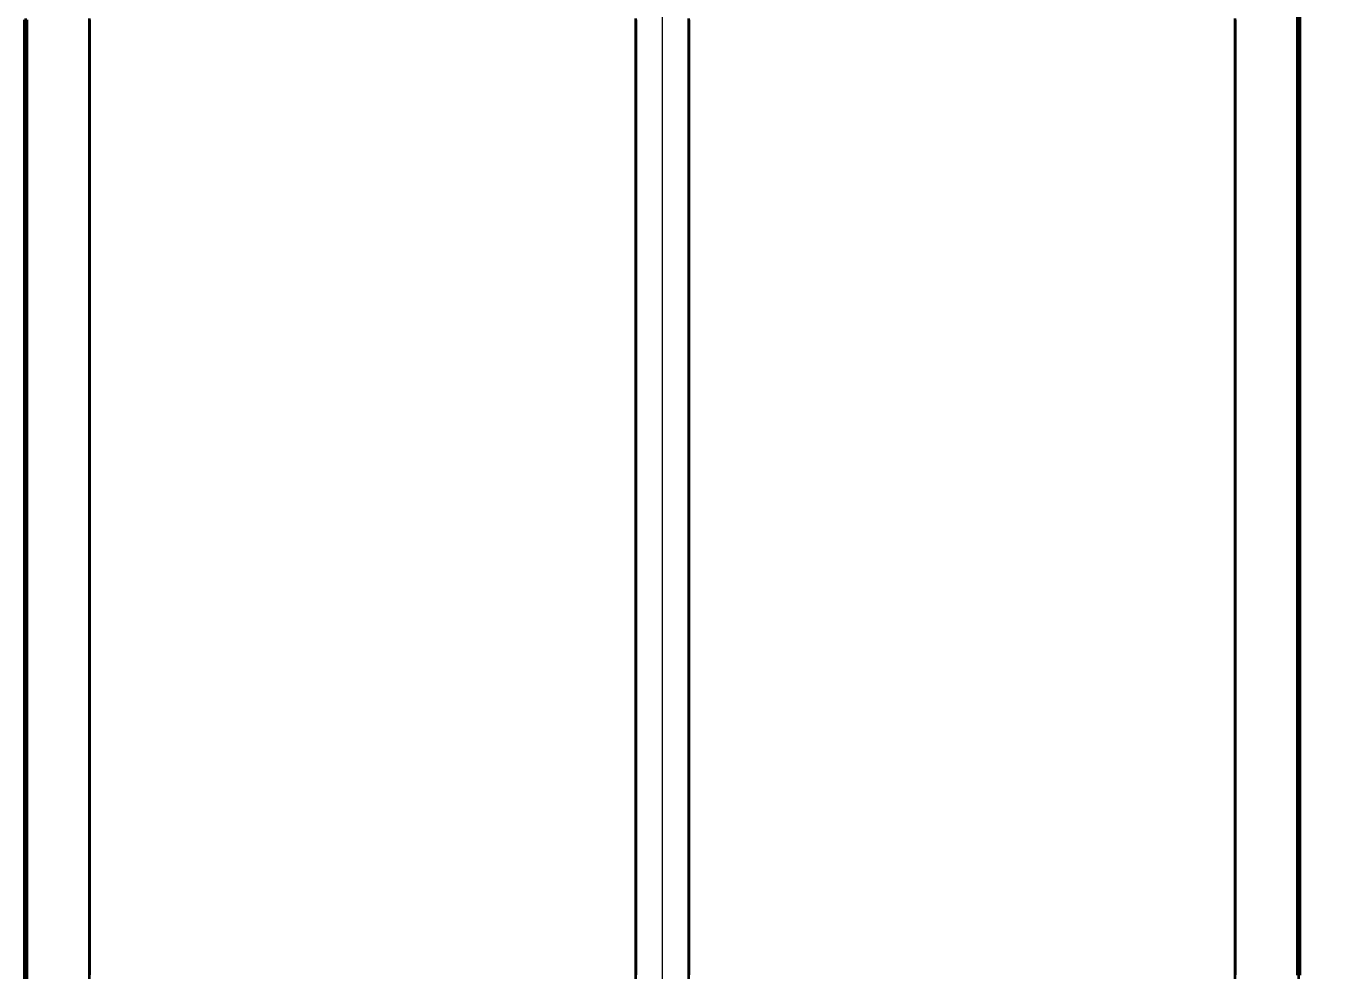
# Model space of a CAD drawing. Header units: millimetres. Extents: x 0 to 2382, y 0 to 420.
# Drawn here: x 138.79 to 144.91, y 111.96 to 116.41 of the extents above; entities that cross this region are included whole.
import ezdxf

# ---------------------------------------------------------------- set-up
doc = ezdxf.new("R2010")
doc.units = ezdxf.units.MM
doc.linetypes.add('IRAM-E-TRAZOS', pattern=[5, 4, -1])
for name, color, linetype, lineweight in [('01-VISIBLE', 7, 'CONTINUOUS', 70), ('02-OCULTA', 4, 'IRAM-E-TRAZOS', 35), ('04-COTA', 3, 'CONTINUOUS', 18)]:
    doc.layers.add(name, color=color, linetype=linetype, lineweight=lineweight)
doc.styles.add('ISO3098', font='isocpeur.ttf')
doc.dimstyles.new('FLAMA-IRAM', dxfattribs={"dimtxt": 3.5, "dimasz": 3.5, "dimexe": 2, "dimexo": 1.5, "dimgap": 1, "dimtad": 1, "dimdec": 1, "dimtxsty": 'ISO3098', "dimblk": 'IRAM_FLECHA', "dimblk1": 'IRAM_FLECHA', "dimblk2": 'IRAM_FLECHA', "dimcen": 2.5, "dimclrd": 256, "dimclre": 256, "dimclrt": 256, "dimazin": 3, "dimtfac": 1, "dimtmove": 0, "dimatfit": 3, "dimlwd": 18, "dimlwe": 18})

# ---------------------------------------------------------------- blocks, each defined once
blk = doc.blocks.new('IRAM_FLECHA')
blk.add_solid([(0, 0), (-1, 0.125), (-1, -0.125)])

msp = doc.modelspace()

# ---------------------------------------------------------------- linework, layer by layer
at = {"layer": '01-VISIBLE'}
for points in [[(138.7909, 111.8906), (138.7909, 111.9781), (138.7909, 112.0656), (138.7909, 112.1531), (138.7909, 112.2406), (138.7909, 112.3281), (138.7909, 112.4156), (138.7909, 112.5031), (138.7909, 112.5906), (138.7909, 112.6781), (138.7909, 112.7656), (138.7909, 112.8531), (138.7909, 112.9406), (138.7909, 113.0281), (138.7909, 113.1156), (138.7909, 113.2031), (138.7909, 113.2906), (138.7909, 113.3781), (138.7909, 113.4656), (138.7909, 113.5531), (138.7909, 113.6406), (138.7909, 113.7281), (138.7909, 113.8156), (138.7909, 113.9031), (138.7909, 113.9906), (138.7909, 114.0781), (138.7909, 114.1656), (138.7909, 114.2531), (138.7909, 114.3406), (138.7909, 114.4281), (138.7909, 114.5156), (138.7909, 114.6031), (138.7909, 114.6906), (138.7909, 114.7781), (138.7909, 114.8656), (138.7909, 114.9531), (138.7909, 115.0406), (138.7909, 115.1281), (138.7909, 115.2156), (138.7909, 115.3031), (138.7909, 115.3906), (138.7909, 115.4781), (138.7909, 115.5656), (138.7909, 115.6531), (138.7909, 115.7406), (138.7909, 115.8281), (138.7909, 115.9156), (138.7909, 116.0031), (138.7909, 116.0906), (138.7909, 116.1781), (138.7909, 116.2656), (138.7909, 116.3531), (138.7909, 116.4406)], [(144.7909, 111.9389), (144.7909, 112.0133), (144.7909, 112.0877), (144.7909, 112.162), (144.7909, 112.2364), (144.7909, 112.3108), (144.7909, 112.3852), (144.7909, 112.4596), (144.7909, 112.5339), (144.7909, 112.6083), (144.7909, 112.6827), (144.7909, 112.7571), (144.7909, 112.8314), (144.7909, 112.9058), (144.7909, 112.9802), (144.7909, 113.0546), (144.7909, 113.1289), (144.7909, 113.2033), (144.7909, 113.2777), (144.7909, 113.3521), (144.7909, 113.4264), (144.7909, 113.5008), (144.7909, 113.5752), (144.7909, 113.6496), (144.7909, 113.7239), (144.7909, 113.7983), (144.7909, 113.8727), (144.7909, 113.9471), (144.7909, 114.0215), (144.7909, 114.0958), (144.7909, 114.1702), (144.7909, 114.2446), (144.7909, 114.319), (144.7909, 114.3933), (144.7909, 114.4677), (144.7909, 114.5421), (144.7909, 114.6165), (144.7909, 114.6908), (144.7909, 114.7652), (144.7909, 114.8396), (144.7909, 114.914), (144.7909, 114.9883), (144.7909, 115.0627), (144.7909, 115.1371), (144.7909, 115.2115), (144.7909, 115.2858), (144.7909, 115.3602), (144.7909, 115.4346), (144.7909, 115.509), (144.7909, 115.5834), (144.7909, 115.6577), (144.7909, 115.7321), (144.7909, 115.8065), (144.7909, 115.8809), (144.7909, 115.9552), (144.7909, 116.0296), (144.7909, 116.104), (144.7909, 116.1784), (144.7909, 116.2527), (144.7909, 116.3271), (144.7909, 116.4015), (144.7909, 116.4759)]]:
    msp.add_lwpolyline(points, dxfattribs=at)
at = {"layer": '02-OCULTA'}
for points in [[(138.7909, 111.9116), (138.7909, 111.9746), (138.7909, 112.0376), (138.7909, 112.1006), (138.7909, 112.1636), (138.7909, 112.2266), (138.7909, 112.2896), (138.7909, 112.3526), (138.7909, 112.4156), (138.7909, 112.4786), (138.7909, 112.5416), (138.7909, 112.6046), (138.7909, 112.6676), (138.7909, 112.7306), (138.7909, 112.7936), (138.7909, 112.8566), (138.7909, 112.9196), (138.7909, 112.9826), (138.7909, 113.0456), (138.7909, 113.1086), (138.7909, 113.1716), (138.7909, 113.2346), (138.7909, 113.2976), (138.7909, 113.3606), (138.7909, 113.4236), (138.7909, 113.4866), (138.7909, 113.5496), (138.7909, 113.6126), (138.7909, 113.6756), (138.7909, 113.7386), (138.7909, 113.8016), (138.7909, 113.8646), (138.7909, 113.9276), (138.7909, 113.9906), (138.7909, 114.0536), (138.7909, 114.1166), (138.7909, 114.1796), (138.7909, 114.2426), (138.7909, 114.3056), (138.7909, 114.3686), (138.7909, 114.4316), (138.7909, 114.4946), (138.7909, 114.5576), (138.7909, 114.6206), (138.7909, 114.6836), (138.7909, 114.7466), (138.7909, 114.8096), (138.7909, 114.8726), (138.7909, 114.9356), (138.7909, 114.9986), (138.7909, 115.0616), (138.7909, 115.1246), (138.7909, 115.1876), (138.7909, 115.2506), (138.7909, 115.3136), (138.7909, 115.3766), (138.7909, 115.4396), (138.7909, 115.5026), (138.7909, 115.5656), (138.7909, 115.6286), (138.7909, 115.6916), (138.7909, 115.7546), (138.7909, 115.8176), (138.7909, 115.8806), (138.7909, 115.9436), (138.7909, 116.0066), (138.7909, 116.0696), (138.7909, 116.1326), (138.7909, 116.1956), (138.7909, 116.2586), (138.7909, 116.3216), (138.7909, 116.3846), (138.7909, 116.4476)], [(138.7909, 116.4406), (138.7909, 116.3906), (138.7909, 116.3406), (138.7909, 116.2906), (138.7909, 116.2406), (138.7909, 116.1906), (138.7909, 116.1406), (138.7909, 116.0906), (138.7909, 116.0406), (138.7909, 115.9906), (138.7909, 115.9406), (138.7909, 115.8906), (138.7909, 115.8406), (138.7909, 115.7906), (138.7909, 115.7406), (138.7909, 115.6906), (138.7909, 115.6406), (138.7909, 115.5906), (138.7909, 115.5406), (138.7909, 115.4906), (138.7909, 115.4406), (138.7909, 115.3906), (138.7909, 115.3406), (138.7909, 115.2906), (138.7909, 115.2406), (138.7909, 115.1906), (138.7909, 115.1406), (138.7909, 115.0906), (138.7909, 115.0406), (138.7909, 114.9906), (138.7909, 114.9406), (138.7909, 114.8906), (138.7909, 114.8406), (138.7909, 114.7906), (138.7909, 114.7406), (138.7909, 114.6906), (138.7909, 114.6406), (138.7909, 114.5906), (138.7909, 114.5406), (138.7909, 114.4906), (138.7909, 114.4406), (138.7909, 114.3906), (138.7909, 114.3406), (138.7909, 114.2906), (138.7909, 114.2406), (138.7909, 114.1906), (138.7909, 114.1406), (138.7909, 114.0906), (138.7909, 114.0406), (138.7909, 113.9906), (138.7909, 113.9406), (138.7909, 113.8906), (138.7909, 113.8406), (138.7909, 113.7906), (138.7909, 113.7406), (138.7909, 113.6906), (138.7909, 113.6406), (138.7909, 113.5906), (138.7909, 113.5406), (138.7909, 113.4906), (138.7909, 113.4406), (138.7909, 113.3906), (138.7909, 113.3406), (138.7909, 113.2906), (138.7909, 113.2406), (138.7909, 113.1906), (138.7909, 113.1406), (138.7909, 113.0906), (138.7909, 113.0406), (138.7909, 112.9906), (138.7909, 112.9406), (138.7909, 112.8906), (138.7909, 112.8406), (138.7909, 112.7906), (138.7909, 112.7406), (138.7909, 112.6906), (138.7909, 112.6406), (138.7909, 112.5906), (138.7909, 112.5406), (138.7909, 112.4906), (138.7909, 112.4406), (138.7909, 112.3906), (138.7909, 112.3406), (138.7909, 112.2906), (138.7909, 112.2406), (138.7909, 112.1906), (138.7909, 112.1406), (138.7909, 112.0906), (138.7909, 112.0406), (138.7909, 111.9906), (138.7909, 111.9406)], [(138.7909, 116.4406), (138.7909, 116.3906), (138.7909, 116.3406), (138.7909, 116.2906), (138.7909, 116.2406), (138.7909, 116.1906), (138.7909, 116.1406), (138.7909, 116.0906), (138.7909, 116.0406), (138.7909, 115.9906), (138.7909, 115.9406), (138.7909, 115.8906), (138.7909, 115.8406), (138.7909, 115.7906), (138.7909, 115.7406), (138.7909, 115.6906), (138.7909, 115.6406), (138.7909, 115.5906), (138.7909, 115.5406), (138.7909, 115.4906), (138.7909, 115.4406), (138.7909, 115.3906), (138.7909, 115.3406), (138.7909, 115.2906), (138.7909, 115.2406), (138.7909, 115.1906), (138.7909, 115.1406), (138.7909, 115.0906), (138.7909, 115.0406), (138.7909, 114.9906), (138.7909, 114.9406), (138.7909, 114.8906), (138.7909, 114.8406), (138.7909, 114.7906), (138.7909, 114.7406), (138.7909, 114.6906), (138.7909, 114.6406), (138.7909, 114.5906), (138.7909, 114.5406), (138.7909, 114.4906), (138.7909, 114.4406), (138.7909, 114.3906), (138.7909, 114.3406), (138.7909, 114.2906), (138.7909, 114.2406), (138.7909, 114.1906), (138.7909, 114.1406), (138.7909, 114.0906), (138.7909, 114.0406), (138.7909, 113.9906), (138.7909, 113.9406), (138.7909, 113.8906), (138.7909, 113.8406), (138.7909, 113.7906), (138.7909, 113.7406), (138.7909, 113.6906), (138.7909, 113.6406), (138.7909, 113.5906), (138.7909, 113.5406), (138.7909, 113.4906), (138.7909, 113.4406), (138.7909, 113.3906), (138.7909, 113.3406), (138.7909, 113.2906), (138.7909, 113.2406), (138.7909, 113.1906), (138.7909, 113.1406), (138.7909, 113.0906), (138.7909, 113.0406), (138.7909, 112.9906), (138.7909, 112.9406), (138.7909, 112.8906), (138.7909, 112.8406), (138.7909, 112.7906), (138.7909, 112.7406), (138.7909, 112.6906), (138.7909, 112.6406), (138.7909, 112.5906), (138.7909, 112.5406), (138.7909, 112.4906), (138.7909, 112.4406), (138.7909, 112.3906), (138.7909, 112.3406), (138.7909, 112.2906), (138.7909, 112.2406), (138.7909, 112.1906), (138.7909, 112.1406), (138.7909, 112.0906), (138.7909, 112.0406), (138.7909, 111.9906), (138.7909, 111.9406)], [(139.0909, 111.9116), (139.0909, 111.9746), (139.0909, 112.0376), (139.0909, 112.1006), (139.0909, 112.1636), (139.0909, 112.2266), (139.0909, 112.2896), (139.0909, 112.3526), (139.0909, 112.4156), (139.0909, 112.4786), (139.0909, 112.5416), (139.0909, 112.6046), (139.0909, 112.6676), (139.0909, 112.7306), (139.0909, 112.7936), (139.0909, 112.8566), (139.0909, 112.9196), (139.0909, 112.9826), (139.0909, 113.0456), (139.0909, 113.1086), (139.0909, 113.1716), (139.0909, 113.2346), (139.0909, 113.2976), (139.0909, 113.3606), (139.0909, 113.4236), (139.0909, 113.4866), (139.0909, 113.5496), (139.0909, 113.6126), (139.0909, 113.6756), (139.0909, 113.7386), (139.0909, 113.8016), (139.0909, 113.8646), (139.0909, 113.9276), (139.0909, 113.9906), (139.0909, 114.0536), (139.0909, 114.1166), (139.0909, 114.1796), (139.0909, 114.2426), (139.0909, 114.3056), (139.0909, 114.3686), (139.0909, 114.4316), (139.0909, 114.4946), (139.0909, 114.5576), (139.0909, 114.6206), (139.0909, 114.6836), (139.0909, 114.7466), (139.0909, 114.8096), (139.0909, 114.8726), (139.0909, 114.9356), (139.0909, 114.9986), (139.0909, 115.0616), (139.0909, 115.1246), (139.0909, 115.1876), (139.0909, 115.2506), (139.0909, 115.3136), (139.0909, 115.3766), (139.0909, 115.4396), (139.0909, 115.5026), (139.0909, 115.5656), (139.0909, 115.6286), (139.0909, 115.6916), (139.0909, 115.7546), (139.0909, 115.8176), (139.0909, 115.8806), (139.0909, 115.9436), (139.0909, 116.0066), (139.0909, 116.0696), (139.0909, 116.1326), (139.0909, 116.1956), (139.0909, 116.2586), (139.0909, 116.3216), (139.0909, 116.3846), (139.0909, 116.4476)], [(139.0909, 111.9206), (139.0909, 111.9826), (139.0909, 112.0446), (139.0909, 112.1066), (139.0909, 112.1686), (139.0909, 112.2306), (139.0909, 112.2926), (139.0909, 112.3546), (139.0909, 112.4166), (139.0909, 112.4786), (139.0909, 112.5406), (139.0909, 112.6026), (139.0909, 112.6646), (139.0909, 112.7266), (139.0909, 112.7886), (139.0909, 112.8506), (139.0909, 112.9126), (139.0909, 112.9746), (139.0909, 113.0366), (139.0909, 113.0986), (139.0909, 113.1606), (139.0909, 113.2226), (139.0909, 113.2846), (139.0909, 113.3466), (139.0909, 113.4086), (139.0909, 113.4706), (139.0909, 113.5326), (139.0909, 113.5946), (139.0909, 113.6566), (139.0909, 113.7186), (139.0909, 113.7806), (139.0909, 113.8426), (139.0909, 113.9046), (139.0909, 113.9666), (139.0909, 114.0286), (139.0909, 114.0906), (139.0909, 114.1526), (139.0909, 114.2146), (139.0909, 114.2766), (139.0909, 114.3386), (139.0909, 114.4006), (139.0909, 114.4626), (139.0909, 114.5246), (139.0909, 114.5866), (139.0909, 114.6486), (139.0909, 114.7106), (139.0909, 114.7726), (139.0909, 114.8346), (139.0909, 114.8966), (139.0909, 114.9586), (139.0909, 115.0206), (139.0909, 115.0826), (139.0909, 115.1446), (139.0909, 115.2066), (139.0909, 115.2686), (139.0909, 115.3306), (139.0909, 115.3926), (139.0909, 115.4546), (139.0909, 115.5166), (139.0909, 115.5786), (139.0909, 115.6406), (139.0909, 115.7026), (139.0909, 115.7646), (139.0909, 115.8266), (139.0909, 115.8886), (139.0909, 115.9506), (139.0909, 116.0126), (139.0909, 116.0746), (139.0909, 116.1366), (139.0909, 116.1986), (139.0909, 116.2606), (139.0909, 116.3226), (139.0909, 116.3846), (139.0909, 116.4466)], [(139.0909, 116.4406), (139.0909, 116.3906), (139.0909, 116.3406), (139.0909, 116.2906), (139.0909, 116.2406), (139.0909, 116.1906), (139.0909, 116.1406), (139.0909, 116.0906), (139.0909, 116.0406), (139.0909, 115.9906), (139.0909, 115.9406), (139.0909, 115.8906), (139.0909, 115.8406), (139.0909, 115.7906), (139.0909, 115.7406), (139.0909, 115.6906), (139.0909, 115.6406), (139.0909, 115.5906), (139.0909, 115.5406), (139.0909, 115.4906), (139.0909, 115.4406), (139.0909, 115.3906), (139.0909, 115.3406), (139.0909, 115.2906), (139.0909, 115.2406), (139.0909, 115.1906), (139.0909, 115.1406), (139.0909, 115.0906), (139.0909, 115.0406), (139.0909, 114.9906), (139.0909, 114.9406), (139.0909, 114.8906), (139.0909, 114.8406), (139.0909, 114.7906), (139.0909, 114.7406), (139.0909, 114.6906), (139.0909, 114.6406), (139.0909, 114.5906), (139.0909, 114.5406), (139.0909, 114.4906), (139.0909, 114.4406), (139.0909, 114.3906), (139.0909, 114.3406), (139.0909, 114.2906), (139.0909, 114.2406), (139.0909, 114.1906), (139.0909, 114.1406), (139.0909, 114.0906), (139.0909, 114.0406), (139.0909, 113.9906), (139.0909, 113.9406), (139.0909, 113.8906), (139.0909, 113.8406), (139.0909, 113.7906), (139.0909, 113.7406), (139.0909, 113.6906), (139.0909, 113.6406), (139.0909, 113.5906), (139.0909, 113.5406), (139.0909, 113.4906), (139.0909, 113.4406), (139.0909, 113.3906), (139.0909, 113.3406), (139.0909, 113.2906), (139.0909, 113.2406), (139.0909, 113.1906), (139.0909, 113.1406), (139.0909, 113.0906), (139.0909, 113.0406), (139.0909, 112.9906), (139.0909, 112.9406), (139.0909, 112.8906), (139.0909, 112.8406), (139.0909, 112.7906), (139.0909, 112.7406), (139.0909, 112.6906), (139.0909, 112.6406), (139.0909, 112.5906), (139.0909, 112.5406), (139.0909, 112.4906), (139.0909, 112.4406), (139.0909, 112.3906), (139.0909, 112.3406), (139.0909, 112.2906), (139.0909, 112.2406), (139.0909, 112.1906), (139.0909, 112.1406), (139.0909, 112.0906), (139.0909, 112.0406), (139.0909, 111.9906), (139.0909, 111.9406)], [(139.0909, 116.4406), (139.0909, 116.3906), (139.0909, 116.3406), (139.0909, 116.2906), (139.0909, 116.2406), (139.0909, 116.1906), (139.0909, 116.1406), (139.0909, 116.0906), (139.0909, 116.0406), (139.0909, 115.9906), (139.0909, 115.9406), (139.0909, 115.8906), (139.0909, 115.8406), (139.0909, 115.7906), (139.0909, 115.7406), (139.0909, 115.6906), (139.0909, 115.6406), (139.0909, 115.5906), (139.0909, 115.5406), (139.0909, 115.4906), (139.0909, 115.4406), (139.0909, 115.3906), (139.0909, 115.3406), (139.0909, 115.2906), (139.0909, 115.2406), (139.0909, 115.1906), (139.0909, 115.1406), (139.0909, 115.0906), (139.0909, 115.0406), (139.0909, 114.9906), (139.0909, 114.9406), (139.0909, 114.8906), (139.0909, 114.8406), (139.0909, 114.7906), (139.0909, 114.7406), (139.0909, 114.6906), (139.0909, 114.6406), (139.0909, 114.5906), (139.0909, 114.5406), (139.0909, 114.4906), (139.0909, 114.4406), (139.0909, 114.3906), (139.0909, 114.3406), (139.0909, 114.2906), (139.0909, 114.2406), (139.0909, 114.1906), (139.0909, 114.1406), (139.0909, 114.0906), (139.0909, 114.0406), (139.0909, 113.9906), (139.0909, 113.9406), (139.0909, 113.8906), (139.0909, 113.8406), (139.0909, 113.7906), (139.0909, 113.7406), (139.0909, 113.6906), (139.0909, 113.6406), (139.0909, 113.5906), (139.0909, 113.5406), (139.0909, 113.4906), (139.0909, 113.4406), (139.0909, 113.3906), (139.0909, 113.3406), (139.0909, 113.2906), (139.0909, 113.2406), (139.0909, 113.1906), (139.0909, 113.1406), (139.0909, 113.0906), (139.0909, 113.0406), (139.0909, 112.9906), (139.0909, 112.9406), (139.0909, 112.8906), (139.0909, 112.8406), (139.0909, 112.7906), (139.0909, 112.7406), (139.0909, 112.6906), (139.0909, 112.6406), (139.0909, 112.5906), (139.0909, 112.5406), (139.0909, 112.4906), (139.0909, 112.4406), (139.0909, 112.3906), (139.0909, 112.3406), (139.0909, 112.2906), (139.0909, 112.2406), (139.0909, 112.1906), (139.0909, 112.1406), (139.0909, 112.0906), (139.0909, 112.0406), (139.0909, 111.9906), (139.0909, 111.9406)], [(141.6659, 111.9206), (141.6659, 111.9826), (141.6659, 112.0446), (141.6659, 112.1066), (141.6659, 112.1686), (141.6659, 112.2306), (141.6659, 112.2926), (141.6659, 112.3546), (141.6659, 112.4166), (141.6659, 112.4786), (141.6659, 112.5406), (141.6659, 112.6026), (141.6659, 112.6646), (141.6659, 112.7266), (141.6659, 112.7886), (141.6659, 112.8506), (141.6659, 112.9126), (141.6659, 112.9746), (141.6659, 113.0366), (141.6659, 113.0986), (141.6659, 113.1606), (141.6659, 113.2226), (141.6659, 113.2846), (141.6659, 113.3466), (141.6659, 113.4086), (141.6659, 113.4706), (141.6659, 113.5326), (141.6659, 113.5946), (141.6659, 113.6566), (141.6659, 113.7186), (141.6659, 113.7806), (141.6659, 113.8426), (141.6659, 113.9046), (141.6659, 113.9666), (141.6659, 114.0286), (141.6659, 114.0906), (141.6659, 114.1526), (141.6659, 114.2146), (141.6659, 114.2766), (141.6659, 114.3386), (141.6659, 114.4006), (141.6659, 114.4626), (141.6659, 114.5246), (141.6659, 114.5866), (141.6659, 114.6486), (141.6659, 114.7106), (141.6659, 114.7726), (141.6659, 114.8346), (141.6659, 114.8966), (141.6659, 114.9586), (141.6659, 115.0206), (141.6659, 115.0826), (141.6659, 115.1446), (141.6659, 115.2066), (141.6659, 115.2686), (141.6659, 115.3306), (141.6659, 115.3926), (141.6659, 115.4546), (141.6659, 115.5166), (141.6659, 115.5786), (141.6659, 115.6406), (141.6659, 115.7026), (141.6659, 115.7646), (141.6659, 115.8266), (141.6659, 115.8886), (141.6659, 115.9506), (141.6659, 116.0126), (141.6659, 116.0746), (141.6659, 116.1366), (141.6659, 116.1986), (141.6659, 116.2606), (141.6659, 116.3226), (141.6659, 116.3846), (141.6659, 116.4466)], [(141.6659, 116.4406), (141.6659, 116.3906), (141.6659, 116.3406), (141.6659, 116.2906), (141.6659, 116.2406), (141.6659, 116.1906), (141.6659, 116.1406), (141.6659, 116.0906), (141.6659, 116.0406), (141.6659, 115.9906), (141.6659, 115.9406), (141.6659, 115.8906), (141.6659, 115.8406), (141.6659, 115.7906), (141.6659, 115.7406), (141.6659, 115.6906), (141.6659, 115.6406), (141.6659, 115.5906), (141.6659, 115.5406), (141.6659, 115.4906), (141.6659, 115.4406), (141.6659, 115.3906), (141.6659, 115.3406), (141.6659, 115.2906), (141.6659, 115.2406), (141.6659, 115.1906), (141.6659, 115.1406), (141.6659, 115.0906), (141.6659, 115.0406), (141.6659, 114.9906), (141.6659, 114.9406), (141.6659, 114.8906), (141.6659, 114.8406), (141.6659, 114.7906), (141.6659, 114.7406), (141.6659, 114.6906), (141.6659, 114.6406), (141.6659, 114.5906), (141.6659, 114.5406), (141.6659, 114.4906), (141.6659, 114.4406), (141.6659, 114.3906), (141.6659, 114.3406), (141.6659, 114.2906), (141.6659, 114.2406), (141.6659, 114.1906), (141.6659, 114.1406), (141.6659, 114.0906), (141.6659, 114.0406), (141.6659, 113.9906), (141.6659, 113.9406), (141.6659, 113.8906), (141.6659, 113.8406), (141.6659, 113.7906), (141.6659, 113.7406), (141.6659, 113.6906), (141.6659, 113.6406), (141.6659, 113.5906), (141.6659, 113.5406), (141.6659, 113.4906), (141.6659, 113.4406), (141.6659, 113.3906), (141.6659, 113.3406), (141.6659, 113.2906), (141.6659, 113.2406), (141.6659, 113.1906), (141.6659, 113.1406), (141.6659, 113.0906), (141.6659, 113.0406), (141.6659, 112.9906), (141.6659, 112.9406), (141.6659, 112.8906), (141.6659, 112.8406), (141.6659, 112.7906), (141.6659, 112.7406), (141.6659, 112.6906), (141.6659, 112.6406), (141.6659, 112.5906), (141.6659, 112.5406), (141.6659, 112.4906), (141.6659, 112.4406), (141.6659, 112.3906), (141.6659, 112.3406), (141.6659, 112.2906), (141.6659, 112.2406), (141.6659, 112.1906), (141.6659, 112.1406), (141.6659, 112.0906), (141.6659, 112.0406), (141.6659, 111.9906), (141.6659, 111.9406)], [(141.9159, 111.9206), (141.9159, 111.9826), (141.9159, 112.0446), (141.9159, 112.1066), (141.9159, 112.1686), (141.9159, 112.2306), (141.9159, 112.2926), (141.9159, 112.3546), (141.9159, 112.4166), (141.9159, 112.4786), (141.9159, 112.5406), (141.9159, 112.6026), (141.9159, 112.6646), (141.9159, 112.7266), (141.9159, 112.7886), (141.9159, 112.8506), (141.9159, 112.9126), (141.9159, 112.9746), (141.9159, 113.0366), (141.9159, 113.0986), (141.9159, 113.1606), (141.9159, 113.2226), (141.9159, 113.2846), (141.9159, 113.3466), (141.9159, 113.4086), (141.9159, 113.4706), (141.9159, 113.5326), (141.9159, 113.5946), (141.9159, 113.6566), (141.9159, 113.7186), (141.9159, 113.7806), (141.9159, 113.8426), (141.9159, 113.9046), (141.9159, 113.9666), (141.9159, 114.0286), (141.9159, 114.0906), (141.9159, 114.1526), (141.9159, 114.2146), (141.9159, 114.2766), (141.9159, 114.3386), (141.9159, 114.4006), (141.9159, 114.4626), (141.9159, 114.5246), (141.9159, 114.5866), (141.9159, 114.6486), (141.9159, 114.7106), (141.9159, 114.7726), (141.9159, 114.8346), (141.9159, 114.8966), (141.9159, 114.9586), (141.9159, 115.0206), (141.9159, 115.0826), (141.9159, 115.1446), (141.9159, 115.2066), (141.9159, 115.2686), (141.9159, 115.3306), (141.9159, 115.3926), (141.9159, 115.4546), (141.9159, 115.5166), (141.9159, 115.5786), (141.9159, 115.6406), (141.9159, 115.7026), (141.9159, 115.7646), (141.9159, 115.8266), (141.9159, 115.8886), (141.9159, 115.9506), (141.9159, 116.0126), (141.9159, 116.0746), (141.9159, 116.1366), (141.9159, 116.1986), (141.9159, 116.2606), (141.9159, 116.3226), (141.9159, 116.3846), (141.9159, 116.4466)], [(141.9159, 116.4406), (141.9159, 116.3906), (141.9159, 116.3406), (141.9159, 116.2906), (141.9159, 116.2406), (141.9159, 116.1906), (141.9159, 116.1406), (141.9159, 116.0906), (141.9159, 116.0406), (141.9159, 115.9906), (141.9159, 115.9406), (141.9159, 115.8906), (141.9159, 115.8406), (141.9159, 115.7906), (141.9159, 115.7406), (141.9159, 115.6906), (141.9159, 115.6406), (141.9159, 115.5906), (141.9159, 115.5406), (141.9159, 115.4906), (141.9159, 115.4406), (141.9159, 115.3906), (141.9159, 115.3406), (141.9159, 115.2906), (141.9159, 115.2406), (141.9159, 115.1906), (141.9159, 115.1406), (141.9159, 115.0906), (141.9159, 115.0406), (141.9159, 114.9906), (141.9159, 114.9406), (141.9159, 114.8906), (141.9159, 114.8406), (141.9159, 114.7906), (141.9159, 114.7406), (141.9159, 114.6906), (141.9159, 114.6406), (141.9159, 114.5906), (141.9159, 114.5406), (141.9159, 114.4906), (141.9159, 114.4406), (141.9159, 114.3906), (141.9159, 114.3406), (141.9159, 114.2906), (141.9159, 114.2406), (141.9159, 114.1906), (141.9159, 114.1406), (141.9159, 114.0906), (141.9159, 114.0406), (141.9159, 113.9906), (141.9159, 113.9406), (141.9159, 113.8906), (141.9159, 113.8406), (141.9159, 113.7906), (141.9159, 113.7406), (141.9159, 113.6906), (141.9159, 113.6406), (141.9159, 113.5906), (141.9159, 113.5406), (141.9159, 113.4906), (141.9159, 113.4406), (141.9159, 113.3906), (141.9159, 113.3406), (141.9159, 113.2906), (141.9159, 113.2406), (141.9159, 113.1906), (141.9159, 113.1406), (141.9159, 113.0906), (141.9159, 113.0406), (141.9159, 112.9906), (141.9159, 112.9406), (141.9159, 112.8906), (141.9159, 112.8406), (141.9159, 112.7906), (141.9159, 112.7406), (141.9159, 112.6906), (141.9159, 112.6406), (141.9159, 112.5906), (141.9159, 112.5406), (141.9159, 112.4906), (141.9159, 112.4406), (141.9159, 112.3906), (141.9159, 112.3406), (141.9159, 112.2906), (141.9159, 112.2406), (141.9159, 112.1906), (141.9159, 112.1406), (141.9159, 112.0906), (141.9159, 112.0406), (141.9159, 111.9906), (141.9159, 111.9406)], [(144.4909, 111.9116), (144.4909, 111.9746), (144.4909, 112.0376), (144.4909, 112.1006), (144.4909, 112.1636), (144.4909, 112.2266), (144.4909, 112.2896), (144.4909, 112.3526), (144.4909, 112.4156), (144.4909, 112.4786), (144.4909, 112.5416), (144.4909, 112.6046), (144.4909, 112.6676), (144.4909, 112.7306), (144.4909, 112.7936), (144.4909, 112.8566), (144.4909, 112.9196), (144.4909, 112.9826), (144.4909, 113.0456), (144.4909, 113.1086), (144.4909, 113.1716), (144.4909, 113.2346), (144.4909, 113.2976), (144.4909, 113.3606), (144.4909, 113.4236), (144.4909, 113.4866), (144.4909, 113.5496), (144.4909, 113.6126), (144.4909, 113.6756), (144.4909, 113.7386), (144.4909, 113.8016), (144.4909, 113.8646), (144.4909, 113.9276), (144.4909, 113.9906), (144.4909, 114.0536), (144.4909, 114.1166), (144.4909, 114.1796), (144.4909, 114.2426), (144.4909, 114.3056), (144.4909, 114.3686), (144.4909, 114.4316), (144.4909, 114.4946), (144.4909, 114.5576), (144.4909, 114.6206), (144.4909, 114.6836), (144.4909, 114.7466), (144.4909, 114.8096), (144.4909, 114.8726), (144.4909, 114.9356), (144.4909, 114.9986), (144.4909, 115.0616), (144.4909, 115.1246), (144.4909, 115.1876), (144.4909, 115.2506), (144.4909, 115.3136), (144.4909, 115.3766), (144.4909, 115.4396), (144.4909, 115.5026), (144.4909, 115.5656), (144.4909, 115.6286), (144.4909, 115.6916), (144.4909, 115.7546), (144.4909, 115.8176), (144.4909, 115.8806), (144.4909, 115.9436), (144.4909, 116.0066), (144.4909, 116.0696), (144.4909, 116.1326), (144.4909, 116.1956), (144.4909, 116.2586), (144.4909, 116.3216), (144.4909, 116.3846), (144.4909, 116.4476)], [(144.4909, 111.9206), (144.4909, 111.9826), (144.4909, 112.0446), (144.4909, 112.1066), (144.4909, 112.1686), (144.4909, 112.2306), (144.4909, 112.2926), (144.4909, 112.3546), (144.4909, 112.4166), (144.4909, 112.4786), (144.4909, 112.5406), (144.4909, 112.6026), (144.4909, 112.6646), (144.4909, 112.7266), (144.4909, 112.7886), (144.4909, 112.8506), (144.4909, 112.9126), (144.4909, 112.9746), (144.4909, 113.0366), (144.4909, 113.0986), (144.4909, 113.1606), (144.4909, 113.2226), (144.4909, 113.2846), (144.4909, 113.3466), (144.4909, 113.4086), (144.4909, 113.4706), (144.4909, 113.5326), (144.4909, 113.5946), (144.4909, 113.6566), (144.4909, 113.7186), (144.4909, 113.7806), (144.4909, 113.8426), (144.4909, 113.9046), (144.4909, 113.9666), (144.4909, 114.0286), (144.4909, 114.0906), (144.4909, 114.1526), (144.4909, 114.2146), (144.4909, 114.2766), (144.4909, 114.3386), (144.4909, 114.4006), (144.4909, 114.4626), (144.4909, 114.5246), (144.4909, 114.5866), (144.4909, 114.6486), (144.4909, 114.7106), (144.4909, 114.7726), (144.4909, 114.8346), (144.4909, 114.8966), (144.4909, 114.9586), (144.4909, 115.0206), (144.4909, 115.0826), (144.4909, 115.1446), (144.4909, 115.2066), (144.4909, 115.2686), (144.4909, 115.3306), (144.4909, 115.3926), (144.4909, 115.4546), (144.4909, 115.5166), (144.4909, 115.5786), (144.4909, 115.6406), (144.4909, 115.7026), (144.4909, 115.7646), (144.4909, 115.8266), (144.4909, 115.8886), (144.4909, 115.9506), (144.4909, 116.0126), (144.4909, 116.0746), (144.4909, 116.1366), (144.4909, 116.1986), (144.4909, 116.2606), (144.4909, 116.3226), (144.4909, 116.3846), (144.4909, 116.4466)], [(144.4909, 116.4406), (144.4909, 116.3906), (144.4909, 116.3406), (144.4909, 116.2906), (144.4909, 116.2406), (144.4909, 116.1906), (144.4909, 116.1406), (144.4909, 116.0906), (144.4909, 116.0406), (144.4909, 115.9906), (144.4909, 115.9406), (144.4909, 115.8906), (144.4909, 115.8406), (144.4909, 115.7906), (144.4909, 115.7406), (144.4909, 115.6906), (144.4909, 115.6406), (144.4909, 115.5906), (144.4909, 115.5406), (144.4909, 115.4906), (144.4909, 115.4406), (144.4909, 115.3906), (144.4909, 115.3406), (144.4909, 115.2906), (144.4909, 115.2406), (144.4909, 115.1906), (144.4909, 115.1406), (144.4909, 115.0906), (144.4909, 115.0406), (144.4909, 114.9906), (144.4909, 114.9406), (144.4909, 114.8906), (144.4909, 114.8406), (144.4909, 114.7906), (144.4909, 114.7406), (144.4909, 114.6906), (144.4909, 114.6406), (144.4909, 114.5906), (144.4909, 114.5406), (144.4909, 114.4906), (144.4909, 114.4406), (144.4909, 114.3906), (144.4909, 114.3406), (144.4909, 114.2906), (144.4909, 114.2406), (144.4909, 114.1906), (144.4909, 114.1406), (144.4909, 114.0906), (144.4909, 114.0406), (144.4909, 113.9906), (144.4909, 113.9406), (144.4909, 113.8906), (144.4909, 113.8406), (144.4909, 113.7906), (144.4909, 113.7406), (144.4909, 113.6906), (144.4909, 113.6406), (144.4909, 113.5906), (144.4909, 113.5406), (144.4909, 113.4906), (144.4909, 113.4406), (144.4909, 113.3906), (144.4909, 113.3406), (144.4909, 113.2906), (144.4909, 113.2406), (144.4909, 113.1906), (144.4909, 113.1406), (144.4909, 113.0906), (144.4909, 113.0406), (144.4909, 112.9906), (144.4909, 112.9406), (144.4909, 112.8906), (144.4909, 112.8406), (144.4909, 112.7906), (144.4909, 112.7406), (144.4909, 112.6906), (144.4909, 112.6406), (144.4909, 112.5906), (144.4909, 112.5406), (144.4909, 112.4906), (144.4909, 112.4406), (144.4909, 112.3906), (144.4909, 112.3406), (144.4909, 112.2906), (144.4909, 112.2406), (144.4909, 112.1906), (144.4909, 112.1406), (144.4909, 112.0906), (144.4909, 112.0406), (144.4909, 111.9906), (144.4909, 111.9406)], [(144.4909, 116.4406), (144.4909, 116.3906), (144.4909, 116.3406), (144.4909, 116.2906), (144.4909, 116.2406), (144.4909, 116.1906), (144.4909, 116.1406), (144.4909, 116.0906), (144.4909, 116.0406), (144.4909, 115.9906), (144.4909, 115.9406), (144.4909, 115.8906), (144.4909, 115.8406), (144.4909, 115.7906), (144.4909, 115.7406), (144.4909, 115.6906), (144.4909, 115.6406), (144.4909, 115.5906), (144.4909, 115.5406), (144.4909, 115.4906), (144.4909, 115.4406), (144.4909, 115.3906), (144.4909, 115.3406), (144.4909, 115.2906), (144.4909, 115.2406), (144.4909, 115.1906), (144.4909, 115.1406), (144.4909, 115.0906), (144.4909, 115.0406), (144.4909, 114.9906), (144.4909, 114.9406), (144.4909, 114.8906), (144.4909, 114.8406), (144.4909, 114.7906), (144.4909, 114.7406), (144.4909, 114.6906), (144.4909, 114.6406), (144.4909, 114.5906), (144.4909, 114.5406), (144.4909, 114.4906), (144.4909, 114.4406), (144.4909, 114.3906), (144.4909, 114.3406), (144.4909, 114.2906), (144.4909, 114.2406), (144.4909, 114.1906), (144.4909, 114.1406), (144.4909, 114.0906), (144.4909, 114.0406), (144.4909, 113.9906), (144.4909, 113.9406), (144.4909, 113.8906), (144.4909, 113.8406), (144.4909, 113.7906), (144.4909, 113.7406), (144.4909, 113.6906), (144.4909, 113.6406), (144.4909, 113.5906), (144.4909, 113.5406), (144.4909, 113.4906), (144.4909, 113.4406), (144.4909, 113.3906), (144.4909, 113.3406), (144.4909, 113.2906), (144.4909, 113.2406), (144.4909, 113.1906), (144.4909, 113.1406), (144.4909, 113.0906), (144.4909, 113.0406), (144.4909, 112.9906), (144.4909, 112.9406), (144.4909, 112.8906), (144.4909, 112.8406), (144.4909, 112.7906), (144.4909, 112.7406), (144.4909, 112.6906), (144.4909, 112.6406), (144.4909, 112.5906), (144.4909, 112.5406), (144.4909, 112.4906), (144.4909, 112.4406), (144.4909, 112.3906), (144.4909, 112.3406), (144.4909, 112.2906), (144.4909, 112.2406), (144.4909, 112.1906), (144.4909, 112.1406), (144.4909, 112.0906), (144.4909, 112.0406), (144.4909, 111.9906), (144.4909, 111.9406)], [(144.7909, 111.9116), (144.7909, 111.9746), (144.7909, 112.0376), (144.7909, 112.1006), (144.7909, 112.1636), (144.7909, 112.2266), (144.7909, 112.2896), (144.7909, 112.3526), (144.7909, 112.4156), (144.7909, 112.4786), (144.7909, 112.5416), (144.7909, 112.6046), (144.7909, 112.6676), (144.7909, 112.7306), (144.7909, 112.7936), (144.7909, 112.8566), (144.7909, 112.9196), (144.7909, 112.9826), (144.7909, 113.0456), (144.7909, 113.1086), (144.7909, 113.1716), (144.7909, 113.2346), (144.7909, 113.2976), (144.7909, 113.3606), (144.7909, 113.4236), (144.7909, 113.4866), (144.7909, 113.5496), (144.7909, 113.6126), (144.7909, 113.6756), (144.7909, 113.7386), (144.7909, 113.8016), (144.7909, 113.8646), (144.7909, 113.9276), (144.7909, 113.9906), (144.7909, 114.0536), (144.7909, 114.1166), (144.7909, 114.1796), (144.7909, 114.2426), (144.7909, 114.3056), (144.7909, 114.3686), (144.7909, 114.4316), (144.7909, 114.4946), (144.7909, 114.5576), (144.7909, 114.6206), (144.7909, 114.6836), (144.7909, 114.7466), (144.7909, 114.8096), (144.7909, 114.8726), (144.7909, 114.9356), (144.7909, 114.9986), (144.7909, 115.0616), (144.7909, 115.1246), (144.7909, 115.1876), (144.7909, 115.2506), (144.7909, 115.3136), (144.7909, 115.3766), (144.7909, 115.4396), (144.7909, 115.5026), (144.7909, 115.5656), (144.7909, 115.6286), (144.7909, 115.6916), (144.7909, 115.7546), (144.7909, 115.8176), (144.7909, 115.8806), (144.7909, 115.9436), (144.7909, 116.0066), (144.7909, 116.0696), (144.7909, 116.1326), (144.7909, 116.1956), (144.7909, 116.2586), (144.7909, 116.3216), (144.7909, 116.3846), (144.7909, 116.4476)], [(144.7909, 116.4406), (144.7909, 116.3906), (144.7909, 116.3406), (144.7909, 116.2906), (144.7909, 116.2406), (144.7909, 116.1906), (144.7909, 116.1406), (144.7909, 116.0906), (144.7909, 116.0406), (144.7909, 115.9906), (144.7909, 115.9406), (144.7909, 115.8906), (144.7909, 115.8406), (144.7909, 115.7906), (144.7909, 115.7406), (144.7909, 115.6906), (144.7909, 115.6406), (144.7909, 115.5906), (144.7909, 115.5406), (144.7909, 115.4906), (144.7909, 115.4406), (144.7909, 115.3906), (144.7909, 115.3406), (144.7909, 115.2906), (144.7909, 115.2406), (144.7909, 115.1906), (144.7909, 115.1406), (144.7909, 115.0906), (144.7909, 115.0406), (144.7909, 114.9906), (144.7909, 114.9406), (144.7909, 114.8906), (144.7909, 114.8406), (144.7909, 114.7906), (144.7909, 114.7406), (144.7909, 114.6906), (144.7909, 114.6406), (144.7909, 114.5906), (144.7909, 114.5406), (144.7909, 114.4906), (144.7909, 114.4406), (144.7909, 114.3906), (144.7909, 114.3406), (144.7909, 114.2906), (144.7909, 114.2406), (144.7909, 114.1906), (144.7909, 114.1406), (144.7909, 114.0906), (144.7909, 114.0406), (144.7909, 113.9906), (144.7909, 113.9406), (144.7909, 113.8906), (144.7909, 113.8406), (144.7909, 113.7906), (144.7909, 113.7406), (144.7909, 113.6906), (144.7909, 113.6406), (144.7909, 113.5906), (144.7909, 113.5406), (144.7909, 113.4906), (144.7909, 113.4406), (144.7909, 113.3906), (144.7909, 113.3406), (144.7909, 113.2906), (144.7909, 113.2406), (144.7909, 113.1906), (144.7909, 113.1406), (144.7909, 113.0906), (144.7909, 113.0406), (144.7909, 112.9906), (144.7909, 112.9406), (144.7909, 112.8906), (144.7909, 112.8406), (144.7909, 112.7906), (144.7909, 112.7406), (144.7909, 112.6906), (144.7909, 112.6406), (144.7909, 112.5906), (144.7909, 112.5406), (144.7909, 112.4906), (144.7909, 112.4406), (144.7909, 112.3906), (144.7909, 112.3406), (144.7909, 112.2906), (144.7909, 112.2406), (144.7909, 112.1906), (144.7909, 112.1406), (144.7909, 112.0906), (144.7909, 112.0406), (144.7909, 111.9906), (144.7909, 111.9406)], [(144.7909, 116.4406), (144.7909, 116.3906), (144.7909, 116.3406), (144.7909, 116.2906), (144.7909, 116.2406), (144.7909, 116.1906), (144.7909, 116.1406), (144.7909, 116.0906), (144.7909, 116.0406), (144.7909, 115.9906), (144.7909, 115.9406), (144.7909, 115.8906), (144.7909, 115.8406), (144.7909, 115.7906), (144.7909, 115.7406), (144.7909, 115.6906), (144.7909, 115.6406), (144.7909, 115.5906), (144.7909, 115.5406), (144.7909, 115.4906), (144.7909, 115.4406), (144.7909, 115.3906), (144.7909, 115.3406), (144.7909, 115.2906), (144.7909, 115.2406), (144.7909, 115.1906), (144.7909, 115.1406), (144.7909, 115.0906), (144.7909, 115.0406), (144.7909, 114.9906), (144.7909, 114.9406), (144.7909, 114.8906), (144.7909, 114.8406), (144.7909, 114.7906), (144.7909, 114.7406), (144.7909, 114.6906), (144.7909, 114.6406), (144.7909, 114.5906), (144.7909, 114.5406), (144.7909, 114.4906), (144.7909, 114.4406), (144.7909, 114.3906), (144.7909, 114.3406), (144.7909, 114.2906), (144.7909, 114.2406), (144.7909, 114.1906), (144.7909, 114.1406), (144.7909, 114.0906), (144.7909, 114.0406), (144.7909, 113.9906), (144.7909, 113.9406), (144.7909, 113.8906), (144.7909, 113.8406), (144.7909, 113.7906), (144.7909, 113.7406), (144.7909, 113.6906), (144.7909, 113.6406), (144.7909, 113.5906), (144.7909, 113.5406), (144.7909, 113.4906), (144.7909, 113.4406), (144.7909, 113.3906), (144.7909, 113.3406), (144.7909, 113.2906), (144.7909, 113.2406), (144.7909, 113.1906), (144.7909, 113.1406), (144.7909, 113.0906), (144.7909, 113.0406), (144.7909, 112.9906), (144.7909, 112.9406), (144.7909, 112.8906), (144.7909, 112.8406), (144.7909, 112.7906), (144.7909, 112.7406), (144.7909, 112.6906), (144.7909, 112.6406), (144.7909, 112.5906), (144.7909, 112.5406), (144.7909, 112.4906), (144.7909, 112.4406), (144.7909, 112.3906), (144.7909, 112.3406), (144.7909, 112.2906), (144.7909, 112.2406), (144.7909, 112.1906), (144.7909, 112.1406), (144.7909, 112.0906), (144.7909, 112.0406), (144.7909, 111.9906), (144.7909, 111.9406)]]:
    msp.add_lwpolyline(points, dxfattribs=at)

# ---------------------------------------------------------------- dimensions: what is measured, and where the dimension line sits
at = {"layer": '04-COTA'}
msp.add_linear_dim(base=(141.7909, 83.7906), p1=(141.7909, 120.2906), p2=(181.7909, 120.2906), dimstyle='FLAMA-IRAM', override={"dimlfac": 10, "dimpost": 'trocha <>'}, dxfattribs=at).render()

doc.saveas('drawing.dxf')
